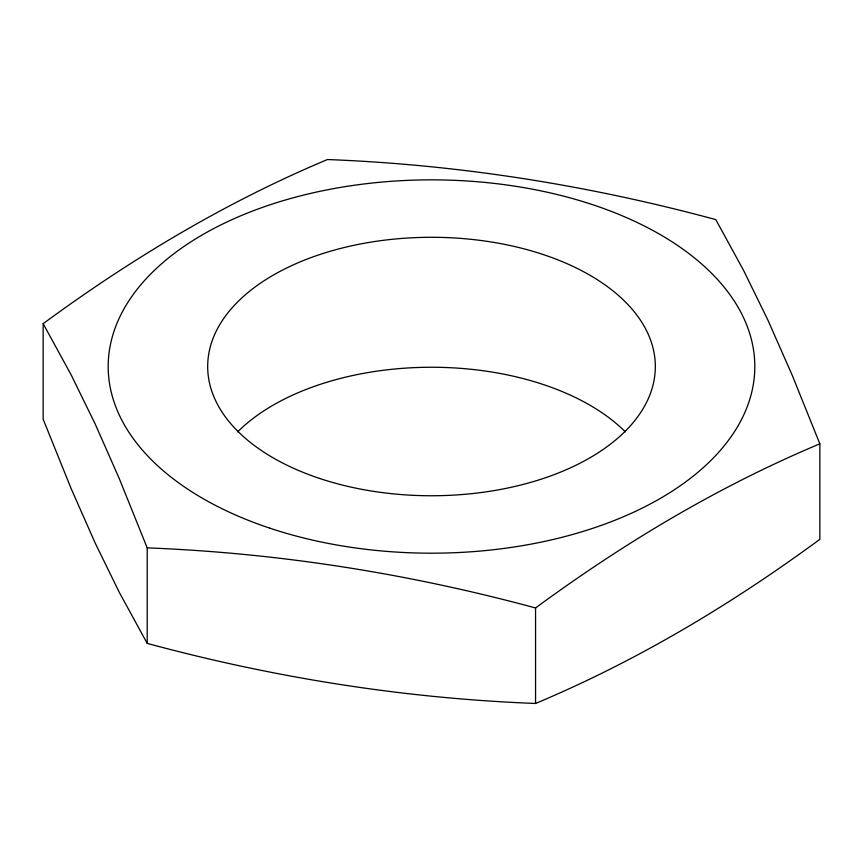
<?xml version="1.0" encoding="UTF-8"?>
<svg xmlns="http://www.w3.org/2000/svg" width="863" height="863" viewBox="0 0 863 863"><rect width="100%" height="100%" fill="white"/><g stroke="black" fill="none" stroke-linecap="round" stroke-linejoin="round"><path stroke-width="1.29" d="M43.15 323.668C131.543 258.695 226.138 202.007 327.444 159.536C458.738 164.596 589.008 185.286 715.794 219.612L743.679 270.594L767.822 319.936L791.964 374.65L819.85 443.819L819.85 539.332C731.457 604.305 636.862 660.993 535.556 703.464C404.262 698.404 273.992 677.714 147.206 643.388L119.321 592.406L95.178 543.064L71.036 488.35L43.15 419.181L43.15 323.668L71.036 374.65L95.178 423.992L119.321 478.706L147.206 547.876L147.206 643.388M147.206 547.876C278.501 552.946 408.771 573.625 535.556 607.951C623.96 542.989 718.545 486.301 819.85 443.819M535.556 607.951L535.556 703.464M237.659 431.867A223.83 129.234 0 0 1 625.341 431.867M269.839 528.178A323.312 186.667 0 0 0 754.812 366.516A323.312 186.667 0 0 0 269.839 204.865A323.312 186.667 0 0 0 269.839 528.178M319.58 478.436A223.83 129.234 0 0 0 655.33 366.516A223.83 129.234 0 0 0 319.58 254.607A223.83 129.234 0 0 0 319.58 478.436"/></g></svg>
